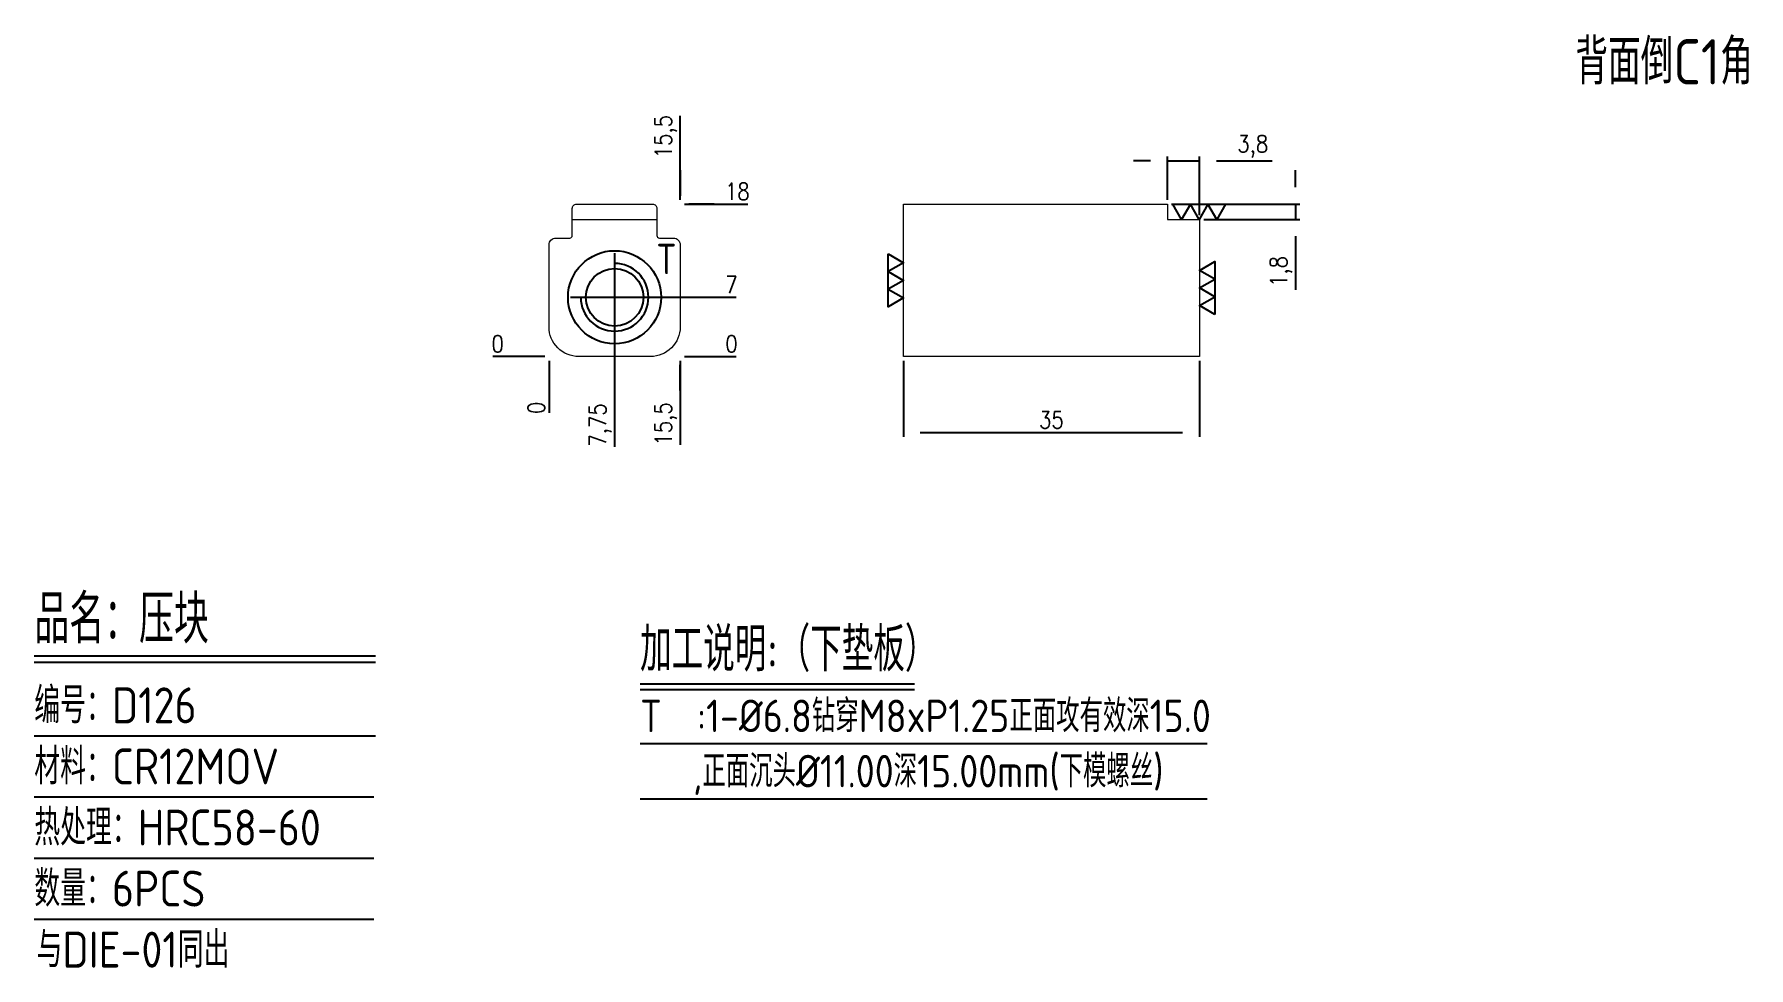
# Model space of a CAD drawing. Header units: millimetres. Extents: x 118299 to 118501, y -5233 to -5123.
import ezdxf
from ezdxf.enums import TextEntityAlignment as Align

# ---------------------------------------------------------------- set-up
doc = ezdxf.new("R2010")
doc.units = ezdxf.units.MM
doc.linetypes.add('CENTER', pattern=[0])
doc.linetypes.add('HIDDEN', pattern=[0])
for name, color, linetype in [('DIE_P', 2, 'Continuous'), ('DIM', 4, 'Continuous'), ('TEXT', 4, 'Continuous')]:
    doc.layers.add(name, color=color, linetype=linetype)
doc.styles.add('gbenor', font='gbenor.shx', dxfattribs={"bigfont": 'gbcbig.shx'})
doc.styles.get("Standard").update_dxf_attribs({"font": 'txt.shx', "width": 0.85, "bigfont": 'ctxt.shx'})
doc.dimstyles.new('T-2-WX', dxfattribs={"dimtxt": 2, "dimasz": 2, "dimexe": 0.5, "dimexo": 0.5, "dimgap": 0.5, "dimtad": 1, "dimtxsty": 'Standard', "dimblk": 'OPEN30', "dimcen": 0, "dimazin": 3, "dimtfac": 1, "dimtmove": 0, "dimatfit": 3, "dimldrblk": 'OPEN30', "dimlwd": -1, "dimlwe": -1})

# ---------------------------------------------------------------- blocks, each defined once
blk = doc.blocks.new('*D7579')
at = {"layer": 'Defpoints', "color": 0}
for p in [(118359.52, -5160.89), (118375.02, -5160.89), (118380.02, -5160.89)]:
    blk.add_point(p, dxfattribs=at)
at = {"layer": 'DIM', "color": 0}
blk.add_line((118375.52, -5160.89), (118381.65, -5160.89), dxfattribs=at)
at = {"layer": 'DIM', "color": 0, "insert": (118381.08, -5159.39), "char_height": 2, "attachment_point": 5}
blk.add_mtext('0', dxfattribs=at)
blk = doc.blocks.new('_Open30')
blk = doc.blocks.new('*D7580')
at = {"layer": 'Defpoints', "color": 0}
for p in [(118367.27, -5153.89), (118380.02, -5153.89), (118359.52, -5160.89)]:
    blk.add_point(p, dxfattribs=at)
at = {"layer": 'DIM', "color": 0}
for p, q in [((118367.77, -5153.89), (118372.02, -5153.89)), ((118372.02, -5153.89), (118376.02, -5153.89)), ((118376.02, -5153.89), (118381.65, -5153.89))]:
    blk.add_line(p, q, dxfattribs=at)
at = {"layer": 'DIM', "color": 0, "insert": (118381.08, -5152.39), "char_height": 2, "attachment_point": 5}
blk.add_mtext('7', dxfattribs=at)
blk = doc.blocks.new('*D7581')
at = {"layer": 'Defpoints', "color": 0}
for p in [(118375.02, -5142.89), (118380.02, -5142.89), (118359.52, -5160.89)]:
    blk.add_point(p, dxfattribs=at)
at = {"layer": 'DIM', "color": 0}
for p, q in [((118375.52, -5142.89), (118379.02, -5142.89)), ((118379.02, -5142.89), (118376.02, -5142.89)), ((118376.02, -5142.89), (118383.03, -5142.89))]:
    blk.add_line(p, q, dxfattribs=at)
at = {"layer": 'DIM', "color": 0, "insert": (118381.77, -5141.39), "char_height": 2, "attachment_point": 5}
blk.add_mtext('18', dxfattribs=at)
blk = doc.blocks.new('*D7582')
at = {"layer": 'Defpoints', "color": 0}
for p in [(118354.52, -5160.89), (118359.52, -5160.89), (118359.52, -5160.89)]:
    blk.add_point(p, dxfattribs=at)
at = {"layer": 'DIM', "color": 0}
blk.add_line((118359.02, -5160.89), (118352.88, -5160.89), dxfattribs=at)
at = {"layer": 'DIM', "color": 0, "insert": (118353.45, -5159.39), "char_height": 2, "attachment_point": 5}
blk.add_mtext('0', dxfattribs=at)
blk = doc.blocks.new('*D7583')
at = {"layer": 'Defpoints', "color": 0}
for p in [(118359.52, -5160.89), (118375.02, -5160.89), (118375.02, -5165.89)]:
    blk.add_point(p, dxfattribs=at)
at = {"layer": 'DIM', "color": 0}
for p, q in [((118375.02, -5161.39), (118375.02, -5164.89)), ((118375.02, -5164.89), (118375.02, -5161.89)), ((118375.02, -5161.89), (118375.02, -5171.33))]:
    blk.add_line(p, q, dxfattribs=at)
at = {"layer": 'DIM', "color": 0, "insert": (118373.33, -5168.86), "char_height": 2, "attachment_point": 5, "rotation": 90}
blk.add_mtext('15,5', dxfattribs=at)
blk = doc.blocks.new('*D7584')
at = {"layer": 'Defpoints', "color": 0}
for p in [(118367.27, -5153.89), (118359.52, -5160.89), (118367.27, -5165.89)]:
    blk.add_point(p, dxfattribs=at)
at = {"layer": 'DIM', "color": 0}
for p, q in [((118367.27, -5154.39), (118367.27, -5157.89)), ((118367.27, -5157.89), (118367.27, -5161.89)), ((118367.27, -5161.89), (118367.27, -5171.57))]:
    blk.add_line(p, q, dxfattribs=at)
at = {"layer": 'DIM', "color": 0, "insert": (118365.58, -5168.98), "char_height": 2, "attachment_point": 5, "rotation": 90}
blk.add_mtext('7,75', dxfattribs=at)
blk = doc.blocks.new('*D7585')
at = {"layer": 'Defpoints', "color": 0}
for p in [(118359.52, -5160.89), (118359.52, -5160.89), (118359.52, -5165.89)]:
    blk.add_point(p, dxfattribs=at)
at = {"layer": 'DIM', "color": 0}
blk.add_line((118359.52, -5161.39), (118359.52, -5167.53), dxfattribs=at)
at = {"layer": 'DIM', "color": 0, "insert": (118358.02, -5166.96), "char_height": 2, "attachment_point": 5, "rotation": 90}
blk.add_mtext('0', dxfattribs=at)
blk = doc.blocks.new('*D7586')
at = {"layer": 'Defpoints', "color": 0}
for p in [(118375.02, -5137.89), (118375.02, -5142.89), (118359.52, -5160.89)]:
    blk.add_point(p, dxfattribs=at)
at = {"layer": 'DIM', "color": 0}
for p, q in [((118375.02, -5141.89), (118375.02, -5132.45)), ((118375.02, -5142.39), (118375.02, -5138.89)), ((118375.02, -5138.89), (118375.02, -5141.89))]:
    blk.add_line(p, q, dxfattribs=at)
at = {"layer": 'DIM', "color": 0, "insert": (118373.33, -5134.92), "char_height": 2, "attachment_point": 5, "rotation": 90}
blk.add_mtext('15,5', dxfattribs=at)
blk = doc.blocks.new('*D7587')
at = {"layer": 'Defpoints', "color": 0}
for p in [(118401.39, -5160.89), (118436.39, -5160.89), (118436.39, -5169.89)]:
    blk.add_point(p, dxfattribs=at)
at = {"layer": 'DIM', "color": 0}
for p, q in [((118401.39, -5161.39), (118401.39, -5170.39)), ((118436.39, -5161.39), (118436.39, -5170.39)), ((118403.39, -5169.89), (118434.39, -5169.89))]:
    blk.add_line(p, q, dxfattribs=at)
at = {"layer": 'DIM', "color": 0, "insert": (118418.89, -5168.39), "char_height": 2, "attachment_point": 5}
blk.add_mtext('35', dxfattribs=at)
blk = doc.blocks.new('*D7588')
at = {"layer": 'Defpoints', "color": 0}
for p in [(118436.39, -5137.76), (118432.59, -5142.89), (118436.39, -5144.69)]:
    blk.add_point(p, dxfattribs=at)
at = {"layer": 'DIM', "color": 0}
for p, q in [((118432.59, -5142.39), (118432.59, -5137.26)), ((118436.39, -5144.19), (118436.39, -5137.26)), ((118430.59, -5137.76), (118428.59, -5137.76)), ((118432.59, -5137.76), (118436.39, -5137.76)), ((118438.39, -5137.76), (118444.96, -5137.76))]:
    blk.add_line(p, q, dxfattribs=at)
at = {"layer": 'DIM', "color": 0, "insert": (118442.68, -5136.07), "char_height": 2, "attachment_point": 5}
blk.add_mtext('3,8', dxfattribs=at)
blk = doc.blocks.new('*D7589')
at = {"layer": 'Defpoints', "color": 0}
for p in [(118432.59, -5142.89), (118436.39, -5144.69), (118447.73, -5144.69)]:
    blk.add_point(p, dxfattribs=at)
at = {"layer": 'DIM', "color": 0}
for p, q in [((118447.73, -5140.89), (118447.73, -5138.89)), ((118433.09, -5142.89), (118448.23, -5142.89)), ((118447.73, -5142.89), (118447.73, -5144.69)), ((118436.89, -5144.69), (118448.23, -5144.69)), ((118447.73, -5146.69), (118447.73, -5153.01))]:
    blk.add_line(p, q, dxfattribs=at)
at = {"layer": 'DIM', "color": 0, "insert": (118446.04, -5150.85), "char_height": 2, "attachment_point": 5, "rotation": 90}
blk.add_mtext('1,8', dxfattribs=at)

msp = doc.modelspace()

# ---------------------------------------------------------------- linework, layer by layer
at = {"layer": 'DIE_P', "linetype": 'HIDDEN', "lineweight": 15, "ltscale": 5}
msp.add_line((118362.267, -5144.692, 0), (118372.267, -5144.692, 0), dxfattribs=at)
at = {"layer": 'DIE_P', "color": 4, "linetype": 'CENTER', "ltscale": 0.007}
for p, q in [((118367.267, -5148.692), (118367.267, -5159.092)), ((118362.067, -5153.892), (118372.467, -5153.892))]:
    msp.add_line(p, q, dxfattribs=at)
at = {"layer": 'DIE_P', "linetype": 'Continuous', "lineweight": 15}
msp.add_lwpolyline([(118372.567, -5146.892), (118374.217, -5146.892, -0.4142136), (118375.017, -5147.692), (118375.017, -5157.392, -0.4142136), (118371.517, -5160.892), (118363.017, -5160.892, -0.4142136), (118359.517, -5157.392), (118359.517, -5147.692, -0.4142136), (118360.317, -5146.892), (118361.967, -5146.892, 0.4142136), (118362.267, -5146.592), (118362.267, -5143.392, -0.4142136), (118362.767, -5142.892), (118371.767, -5142.892, -0.4142136), (118372.267, -5143.392), (118372.267, -5146.592, 0.4142136)], format="xyb", close=True, dxfattribs=at)
at = {"layer": 'DIE_P', "lineweight": 15}
msp.add_lwpolyline([(118436.394, -5144.692), (118436.394, -5160.892), (118401.394, -5160.892), (118401.394, -5142.892), (118432.594, -5142.892), (118432.594, -5144.692)], close=True, dxfattribs=at)
at = {"layer": 'DIE_P', "color": 4}
for points in [[(118439.463, -5142.892), (118438.424, -5144.692), (118437.384, -5142.892), (118436.345, -5144.692), (118435.306, -5142.892), (118434.267, -5144.692), (118433.227, -5142.892), (118439.463, -5142.892)], [(118399.594, -5148.775), (118401.394, -5149.814), (118399.594, -5150.853), (118401.394, -5151.892), (118399.594, -5152.932), (118401.394, -5153.971), (118399.594, -5155.01), (118399.594, -5148.775)], [(118438.194, -5155.91), (118436.394, -5154.871), (118438.194, -5153.832), (118436.394, -5152.792), (118438.194, -5151.753), (118436.394, -5150.714), (118438.194, -5149.675), (118438.194, -5155.91)]]:
    msp.add_lwpolyline(points, close=True, dxfattribs=at)
at = {"layer": 'DIE_P'}
for radius in [5.5, 3.4]:
    msp.add_circle((118367.267, -5153.892), radius, dxfattribs=at)
msp.add_arc((118367.267, -5153.892), 4, 180, 90, dxfattribs=at)
at = {"layer": 'DIM', "color": 4, "linetype": 'Continuous', "lineweight": 25}
for p, q in [((118298.694, -5196.273), (118339.002, -5196.273)), ((118298.694, -5197.015), (118339.002, -5197.015)), ((118298.694, -5205.718), (118339.002, -5205.718)), ((118298.694, -5212.934), (118338.827, -5212.934)), ((118298.694, -5220.151), (118338.827, -5220.151)), ((118298.694, -5227.367), (118338.827, -5227.367))]:
    msp.add_line(p, q, dxfattribs=at)
at = {"layer": 'TEXT', "color": 3}
for p, q in [((118370.276, -5199.569), (118402.716, -5199.569)), ((118370.276, -5200.241), (118402.716, -5200.241)), ((118370.276, -5206.616), (118437.273, -5206.616)), ((118370.276, -5213.144), (118437.273, -5213.144))]:
    msp.add_line(p, q, dxfattribs=at)

# ---------------------------------------------------------------- texts
at = {"layer": 'DIM', "color": 3, "linetype": 'Continuous', "lineweight": 25, "style": 'gbenor'}
for s, height, p in [('品名：压块', 5.7307, (118298.694, -5194.787)), ('编号：D126', 4.245, (118298.694, -5204.232)), ('材料：CR12MOV', 4.245, (118298.694, -5211.448)), ('热处理：HRC58-60', 4.24496, (118298.694, -5218.665)), ('数量：6PCS', 4.245, (118298.694, -5225.881)), ('与DIE-01同出', 4.245, (118298.952, -5233.098))]:
    msp.add_text(s, height=height, dxfattribs=at).set_placement(p)
at = {"layer": 'TEXT', "color": 4, "lineweight": 18, "style": 'gbenor'}
msp.add_text('背面倒C1角', height=5.348, dxfattribs=at).set_placement((118480.81, -5128.744))
at = {"layer": 'TEXT', "color": 4, "style": 'gbenor'}
msp.add_text('T', height=3.6, dxfattribs=at).set_placement((118373.395, -5149.363), align=Align.MIDDLE_CENTER)
for s, height, p in [('加工说明:（下垫板）', 5.184, (118370.276, -5198.091)), ('T  :1-%%C6.8钻穿M8xP1.25正面攻有效深15.0', 3.84, (118370.276, -5205.272)), ('   ,正面沉头%%C11.00深15.00mm(下模螺丝)', 3.84, (118370.276, -5211.8))]:
    msp.add_text(s, height=height, dxfattribs=at).set_placement(p)

# ---------------------------------------------------------------- dimensions: what is measured, and where the dimension line sits
at = {"layer": 'DIM', "color": 4}
for feature_location, offset, dtype, origin, picture, middle in [((118375.017, -5142.892), (0, 5), 1, (118359.517, -5160.892), '*D7586', (118373.327, -5134.923)), ((118375.017, -5142.892), (5, 0), 0, (118359.517, -5160.892), '*D7581', (118381.772, -5141.392)), ((118367.267, -5153.892), (12.75, 0), 0, (118359.517, -5160.892), '*D7580', (118381.084, -5152.392)), ((118367.267, -5153.892), (0, -12), 1, (118359.517, -5160.892), '*D7584', (118365.577, -5168.983)), ((118359.517111304, -5160.892373143), (-5, 0), 0, (118359.517111304, -5160.892373143), '*D7582', (118353.450444637, -5159.392373143)), ((118375.017111324, -5160.892373143), (5, 0), 0, (118359.517111304, -5160.892373143), '*D7579', (118381.083777991, -5159.392373143)), ((118359.517111304, -5160.892373143), (0, -5), 1, (118359.517111304, -5160.892373143), '*D7585', (118358.017111304, -5166.959039809)), ((118375.017, -5160.892), (0, -5), 1, (118359.517, -5160.892), '*D7583', (118373.327, -5168.861))]:
    dim = msp.add_ordinate_dim(feature_location=feature_location, offset=offset, dtype=dtype, origin=origin, dimstyle='T-2-WX', dxfattribs=at)
    dim.commit()
    dim.dimension.update_dxf_attribs({"geometry": picture, "text_midpoint": middle})
for base, p1, p2, picture, middle in [((118436.394, -5137.762), (118432.594, -5142.892), (118436.394, -5144.692), '*D7588', (118442.675, -5136.071)), ((118436.394, -5169.886), (118401.394, -5160.892), (118436.394, -5160.892), '*D7587', (118418.894, -5168.386))]:
    dim = msp.add_linear_dim(base=base, p1=p1, p2=p2, dimstyle='T-2-WX', dxfattribs=at)
    dim.commit()
    dim.dimension.update_dxf_attribs({"geometry": picture, "text_midpoint": middle})
dim = msp.add_linear_dim(base=(118447.733, -5144.692), p1=(118432.594, -5142.892), p2=(118436.394, -5144.692), angle=90, dimstyle='T-2-WX', dxfattribs=at)
dim.commit()
dim.dimension.update_dxf_attribs({"geometry": '*D7589', "text_midpoint": (118446.042, -5150.852)})

doc.saveas('drawing.dxf')
